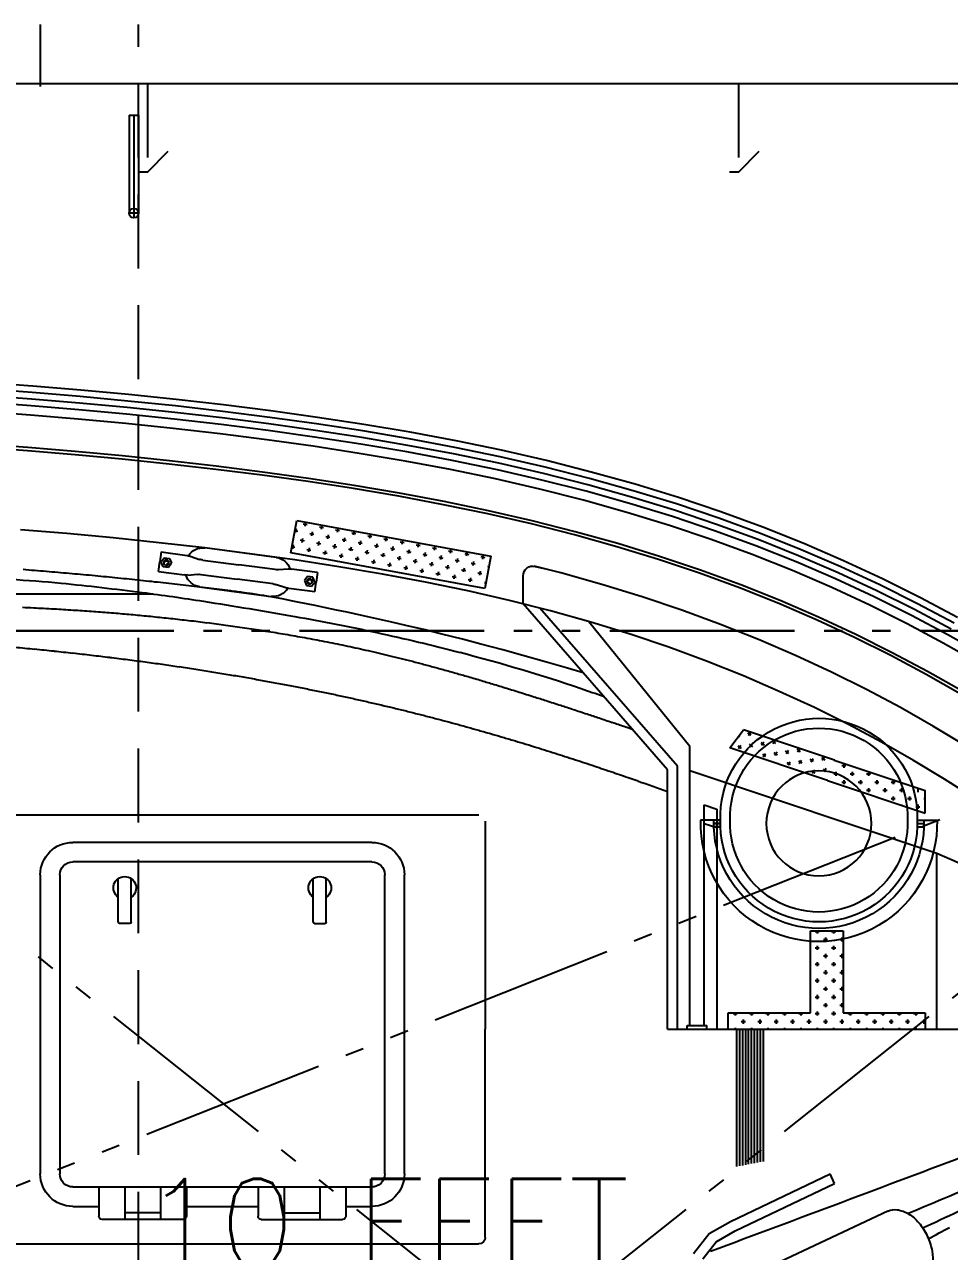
# Model space of a CAD drawing. Header units: millimetres. Extents: x 1084702 to 1166801, y 36632 to 124519.
# Drawn here: x 1097700 to 1099265, y 64852 to 66928 of the extents above; entities that cross this region are included whole.
import ezdxf

# ---------------------------------------------------------------- set-up
doc = ezdxf.new("R2010")
doc.units = ezdxf.units.MM
doc.header["$LTSCALE"] = 250
for name, pattern in [('CENTER', [3, 2.5, -0.25, 0, -0.25]), ('DASHED', [0.75, 0.5, -0.25]), ('PHANTOM', [2.1, 1.25, -0.2, 0.125, -0.2, 0.125, -0.2])]:
    doc.linetypes.add(name, pattern=pattern)
doc.layers.get('0').update_dxf_attribs({"color": 255})
doc.styles.add('18', font='romans', dxfattribs={"height": 180})

# ---------------------------------------------------------------- blocks, each defined once
blk = doc.blocks.new('cont')
at = {"linetype": 'PHANTOM'}
blk.add_line((225402.8, 143408.7), (231452.8, 145808.7), dxfattribs=at)
blk.add_lwpolyline([(225402.8, 143408.7), (231452.8, 143408.7), (231452.8, 145808.7), (225402.8, 145808.7)], close=True, dxfattribs=at)
blk = doc.blocks.new('A$C02E15517')
at = {"color": 0, "linetype": 'ByBlock', "lineweight": -2}
for p, q in [((3794.7, 307.6), (3543.2, 425.6)), ((3465.8, 379.3), (3492.4, 345.6)), ((3481.4, 388.2), (3504.2, 359.4)), ((1727.6, 363), (3102.6, 363)), ((3504.2, 359.4), (3536.5, 341.2)), ((3113.6, 352), (3113.6, 0)), ((3492.4, 345.6), (3528.3, 325.4)), ((3536.5, 341.2), (3704.7, 260.8)), ((2459.6, 266.7), (2459.6, 316.2)), ((2602.6, 321.7), (2465.1, 321.7)), ((2503.6, 266.7), (2503.6, 321.7)), ((2564.1, 266.7), (2564.1, 321.7)), ((2608.1, 266.7), (2608.1, 316.2)), ((2729.1, 266.7), (2729.1, 316.2)), ((2734.6, 321.7), (2872.1, 321.7)), ((2773.1, 266.7), (2773.1, 321.7)), ((2833.6, 266.7), (2833.6, 321.7)), ((2877.6, 266.7), (2877.6, 316.2)), ((3528.3, 325.4), (3697.1, 244.7)), ((2415.6, 299.7), (2459.6, 299.7)), ((2564.1, 310.7), (2503.6, 310.7)), ((2608.1, 299.7), (2729.1, 299.7)), ((2773.1, 310.7), (2833.6, 310.7)), ((2877.6, 299.7), (2921.6, 299.7)), ((2415.6, 266.7), (2921.6, 266.7)), ((3704.7, 260.8), (3697.1, 244.7)), ((2360.6, -261.3), (2360.6, 244.7)), ((2393.6, -261.3), (2393.6, 244.7)), ((2943.6, 244.7), (2943.6, -261.3)), ((2976.6, 244.7), (2976.6, -261.3)), ((3539.2, 232.2), (3539.2, 0)), ((3544.2, 231.2), (3544.2, 0)), ((3549.2, 230.2), (3549.2, 0)), ((3554.2, 229.3), (3554.2, 0)), ((3559.2, 228.3), (3559.2, 0)), ((3564.2, 227.3), (3564.2, 0)), ((3569.2, 226.3), (3569.2, 0)), ((3574.2, 225.4), (3574.2, 0)), ((3579.2, 224.4), (3579.2, 0)), ((3584.2, 223.4), (3584.2, 0)), ((3113.6, -352), (3113.6, 0)), ((3422, 0), (4321.9, 0)), ((3422, 0), (3422, -438.9)), ((3438.7, 0), (3438.7, -445.1)), ((3455.3, 0), (3455.3, -6.7)), ((3488.7, 0), (3488.7, -6.7)), ((3505.3, -372.6), (3505.3, 0)), ((3524.8, 0), (3524.8, -27.8)), ((3536.3, -2.6), (3536.3, 0)), ((3564.1, -2.6), (3564.1, 0)), ((3591.9, -2.6), (3591.9, 0)), ((3619.7, -2.6), (3619.7, 0)), ((3647.4, -2.6), (3647.4, 0)), ((3675.2, -2.6), (3675.2, 0)), ((3703, -2.6), (3703, 0)), ((3730.8, -2.6), (3730.8, 0)), ((3758.5, -2.6), (3758.5, 0)), ((3786.3, -2.6), (3786.3, 0)), ((3814.1, -2.6), (3814.1, 0)), ((3841.9, -2.6), (3841.9, 0)), ((3858.1, -27.8), (3858.1, 0)), ((3877.5, 0), (3877.5, -297.8)), ((3455.3, -6.7), (3488.7, -6.7)), ((3459.8, -6.7), (3459.8, -478.9)), ((3484.2, -6.7), (3484.2, -379.7)), ((3524.8, -13), (3525.9, -13)), ((3546.7, -13), (3553.7, -13)), ((3550.2, -16.4), (3550.2, -9.5)), ((3574.5, -13), (3581.5, -13)), ((3578, -16.4), (3578, -9.5)), ((3602.3, -13), (3609.2, -13)), ((3605.8, -16.4), (3605.8, -9.5)), ((3630.1, -13), (3637, -13)), ((3633.5, -16.4), (3633.5, -9.5)), ((3657.8, -13), (3664.8, -13)), ((3661.3, -16.4), (3661.3, -9.5)), ((3685.6, -13), (3692.6, -13)), ((3689.1, -16.4), (3689.1, -9.5)), ((3713.4, -13), (3720.3, -13)), ((3716.9, -16.4), (3716.9, -9.5)), ((3741.2, -13), (3748.1, -13)), ((3744.6, -16.4), (3744.6, -9.5)), ((3768.9, -13), (3775.9, -13)), ((3772.4, -16.4), (3772.4, -9.5)), ((3796.7, -13), (3803.7, -13)), ((3800.2, -16.4), (3800.2, -9.5)), ((3824.5, -13), (3831.4, -13)), ((3828, -16.4), (3828, -9.5)), ((3852.3, -13), (3858.1, -13)), ((3855.7, -16.4), (3855.7, -9.5)), ((3524.8, -27.8), (3663.7, -27.8)), ((3532.9, -26.9), (3539.8, -26.9)), ((3536.3, -27.8), (3536.3, -23.4)), ((3560.6, -26.9), (3567.6, -26.9)), ((3564.1, -27.8), (3564.1, -23.4)), ((3588.4, -26.9), (3595.3, -26.9)), ((3591.9, -27.8), (3591.9, -23.4)), ((3616.2, -26.9), (3623.1, -26.9)), ((3619.7, -27.8), (3619.7, -23.4)), ((3644, -26.9), (3650.9, -26.9)), ((3647.4, -27.8), (3647.4, -23.4)), ((3663.7, -27.8), (3663.7, -166.7)), ((3663.7, -40.7), (3664.8, -40.7)), ((3671.7, -26.9), (3678.7, -26.9)), ((3675.2, -30.3), (3675.2, -23.4)), ((3685.6, -40.7), (3692.6, -40.7)), ((3689.1, -44.2), (3689.1, -37.3)), ((3699.5, -26.9), (3706.5, -26.9)), ((3703, -30.3), (3703, -23.4)), ((3713.4, -40.7), (3719.2, -40.7)), ((3716.9, -44.2), (3716.9, -37.3)), ((3719.2, -166.7), (3719.2, -27.8)), ((3719.2, -27.8), (3858.1, -27.8)), ((3727.3, -26.9), (3734.2, -26.9)), ((3730.8, -27.8), (3730.8, -23.4)), ((3755.1, -26.9), (3762, -26.9)), ((3758.5, -27.8), (3758.5, -23.4)), ((3782.8, -26.9), (3789.8, -26.9)), ((3786.3, -27.8), (3786.3, -23.4)), ((3810.6, -26.9), (3817.6, -26.9)), ((3814.1, -27.8), (3814.1, -23.4)), ((3838.4, -26.9), (3845.3, -26.9)), ((3841.9, -27.8), (3841.9, -23.4)), ((3671.7, -54.6), (3678.7, -54.6)), ((3675.2, -58.1), (3675.2, -51.2)), ((3699.5, -54.6), (3706.5, -54.6)), ((3703, -58.1), (3703, -51.2)), ((3663.7, -68.5), (3664.8, -68.5)), ((3671.7, -82.4), (3678.7, -82.4)), ((3675.2, -85.9), (3675.2, -78.9)), ((3685.6, -68.5), (3692.6, -68.5)), ((3689.1, -72), (3689.1, -65)), ((3699.5, -82.4), (3706.5, -82.4)), ((3703, -85.9), (3703, -78.9)), ((3713.4, -68.5), (3719.2, -68.5)), ((3716.9, -72), (3716.9, -65)), ((3663.7, -96.3), (3664.8, -96.3)), ((3685.6, -96.3), (3692.6, -96.3)), ((3689.1, -99.8), (3689.1, -92.8)), ((3713.4, -96.3), (3719.2, -96.3)), ((3716.9, -99.8), (3716.9, -92.8)), ((3663.7, -124.1), (3664.8, -124.1)), ((3671.7, -110.2), (3678.7, -110.2)), ((3675.2, -113.7), (3675.2, -106.7)), ((3685.6, -124.1), (3692.6, -124.1)), ((3689.1, -127.5), (3689.1, -120.6)), ((3699.5, -110.2), (3706.5, -110.2)), ((3703, -113.7), (3703, -106.7)), ((3713.4, -124.1), (3719.2, -124.1)), ((3716.9, -127.5), (3716.9, -120.6)), ((3877.5, -297.8), (4277.5, -124)), ((3671.7, -138), (3678.7, -138)), ((3675.2, -141.4), (3675.2, -134.5)), ((3699.5, -138), (3706.5, -138)), ((3703, -141.4), (3703, -134.5)), ((3663.7, -151.8), (3664.8, -151.8)), ((3671.7, -165.7), (3678.7, -165.7)), ((3675.2, -166.7), (3675.2, -162.3)), ((3685.6, -151.8), (3692.6, -151.8)), ((3689.1, -155.3), (3689.1, -148.4)), ((3699.5, -165.7), (3706.5, -165.7)), ((3703, -166.7), (3703, -162.3)), ((3713.4, -151.8), (3719.2, -151.8)), ((3716.9, -155.3), (3716.9, -148.4)), ((2492.6, -181), (2492.6, -255.1)), ((2512.4, -178.8), (2494.8, -178.8)), ((2514.6, -181), (2514.6, -255.1)), ((2822.6, -181), (2822.6, -255.1)), ((2824.8, -178.8), (2842.4, -178.8)), ((2844.6, -181), (2844.6, -255.1)), ((3663.7, -166.7), (3719.2, -166.7)), ((2921.6, -283.3), (2415.6, -283.3)), ((3459.8, -438), (3877.5, -297.8)), ((2921.6, -316.3), (2415.6, -316.3)), ((3484.2, -348.4), (3505.3, -341.3)), ((3500.2, -348.4), (3511.4, -348.4)), ((3511.4, -348.4), (3500.2, -348.4)), ((3500.3, -342.8), (3511.4, -342.8)), ((3511.4, -342.8), (3500.3, -342.8)), ((3844.7, -342.8), (3855.7, -342.8)), ((3844.7, -348.4), (3855.8, -348.4)), ((1727.6, -363), (3102.6, -363)), ((3511.4, -353.9), (3478, -353.9)), ((3484.2, -379.7), (3505.3, -372.6)), ((3504.5, -353.9), (3511.4, -353.9)), ((3692.7, -421), (3858.1, -365.5)), ((3844.7, -353.9), (3878, -353.9)), ((3845.4, -380.1), (3845.4, -373.2)), ((3858.1, -365.5), (3858.1, -403.8)), ((3776, -394), (3776, -393.1)), ((3800.3, -390.5), (3807.2, -390.5)), ((3803.8, -394), (3803.8, -387.1)), ((3817.6, -380.1), (3817.6, -379.1)), ((3828.1, -390.5), (3835, -390.5)), ((3831.5, -394), (3831.5, -387.1)), ((3841.9, -376.6), (3848.9, -376.6)), ((3855.8, -390.5), (3858.1, -390.5)), ((3941.5, -391), (3890.7, -423.3)), ((3704.1, -455.5), (3858.1, -403.8)), ((3720.4, -421.8), (3720.4, -414.8)), ((3734.3, -407.9), (3734.3, -407)), ((3748.2, -421.8), (3748.2, -414.8)), ((3758.6, -404.4), (3765.6, -404.4)), ((3762.1, -407.9), (3762.1, -401)), ((3776, -421.8), (3776, -414.8)), ((3786.4, -404.4), (3793.3, -404.4)), ((3789.9, -407.9), (3789.9, -401)), ((3803.8, -421.8), (3803.8, -414.8)), ((3814.2, -404.4), (3821.1, -404.4)), ((3817.6, -407.9), (3817.6, -401)), ((3845.4, -407.9), (3845.4, -401)), ((3692.8, -421), (3527.3, -476.1)), ((3651, -435.7), (3651, -435)), ((3651.6, -435.5), (3651.1, -434.9)), ((3671.8, -433.4), (3666.2, -437.6)), ((3671.1, -438.3), (3666.9, -432.7)), ((3690.5, -441), (3686.4, -435.5)), ((3692.7, -421.8), (3692.7, -421)), ((3693.3, -421.6), (3692.8, -421)), ((3703.1, -432.2), (3710, -432.2)), ((3706.5, -435.7), (3706.5, -428.7)), ((3717, -418.3), (3723.9, -418.3)), ((3730.8, -432.2), (3737.8, -432.2)), ((3734.3, -435.7), (3734.3, -428.7)), ((3744.7, -418.3), (3751.7, -418.3)), ((3758.6, -432.2), (3765.6, -432.2)), ((3762.1, -435.7), (3762.1, -428.7)), ((3772.5, -418.3), (3779.5, -418.3)), ((3800.3, -418.3), (3807.2, -418.3)), ((3890.7, -423.3), (3838.2, -455)), ((3422, -438.9), (3177.6, -719.6)), ((3438.7, -445.1), (3206, -712.4)), ((3704.4, -455.4), (3550.3, -506.7)), ((3609.3, -449.6), (3609.3, -449)), ((3610, -449.5), (3609.4, -448.7)), ((3630.1, -447.4), (3624.6, -451.6)), ((3629.5, -452.2), (3625.3, -446.7)), ((3649.6, -450.1), (3644, -454.3)), ((3648.9, -455), (3644.7, -449.4)), ((3669, -452.9), (3663.5, -457)), ((3668.3, -457.7), (3664.2, -452.2)), ((3688.5, -455.6), (3682.9, -459.8)), ((3687.8, -460.5), (3683.6, -454.9)), ((3691.2, -436.2), (3685.7, -440.3)), ((3717, -446.1), (3723.9, -446.1)), ((3720.4, -449.6), (3720.4, -442.6)), ((3838.2, -455), (3784, -485.8)), ((3527.3, -476.1), (3550.3, -506.7)), ((3546.9, -475.3), (3541.3, -479.5)), ((3546.2, -480.2), (3542, -474.6)), ((3565.6, -482.9), (3561.4, -477.4)), ((3568.4, -463.5), (3567.7, -462.6)), ((3588.5, -461.3), (3583, -465.5)), ((3587.8, -466.2), (3583.6, -460.7)), ((3607.9, -464.1), (3602.4, -468.3)), ((3607.3, -469), (3603.1, -463.4)), ((3627.4, -466.8), (3621.8, -471)), ((3626.7, -471.7), (3622.5, -466.1)), ((3646.8, -469.6), (3641.3, -473.7)), ((3646.2, -474.4), (3642, -468.9)), ((3288.7, -689.7), (3459.8, -478.9)), ((3544.1, -494.8), (3542.3, -496.1)), ((3563.6, -497.5), (3558, -501.7)), ((3562.9, -502.4), (3558.7, -496.8)), ((3566.3, -478.1), (3560.8, -482.2)), ((3585.8, -480.8), (3580.2, -485)), ((3585.1, -485.7), (3580.9, -480.1)), ((3605.2, -483.5), (3599.7, -487.7)), ((3604.5, -488.4), (3600.3, -482.9)), ((3784, -485.8), (3728, -515.6)), ((3925.8, -480), (3871.9, -512.5)), ((3728, -515.6), (3670.4, -544.3)), ((3871.9, -512.5), (3816.1, -544.2)), ((3670.4, -544.3), (3611.1, -571.8)), ((3816.1, -544.2), (3758.6, -574.8)), ((3611.1, -571.8), (3550.3, -598)), ((3758.6, -574.8), (3699.3, -604.4)), ((3917.2, -567.7), (3859.3, -600.5)), ((3919.9, -572.4), (3862, -605.3)), ((3550.3, -598), (3487.9, -622.9)), ((3859.3, -600.5), (3799.7, -632.3)), ((3217, -621.4), (3177.3, -632.6)), ((3252.8, -610.9), (3217, -621.4)), ((3279.2, -602.9), (3252.8, -610.9)), ((3699.3, -604.4), (3638.4, -632.7)), ((3862, -605.3), (3802.2, -637.2)), ((3947.7, -619.9), (3888.5, -653.5)), ((3143.4, -642), (3106, -651.9)), ((3177.3, -632.6), (3143.4, -642)), ((3487.9, -622.9), (3424.1, -646.3)), ((3638.4, -632.7), (3575.8, -659.6)), ((3799.7, -632.3), (3738.2, -663)), ((3802.2, -637.2), (3740.6, -667.9)), ((3955.7, -633.6), (3896.1, -667.4)), ((3074.9, -660), (3039.9, -668.8)), ((3106, -651.9), (3074.9, -660)), ((3424.1, -646.3), (3358.8, -668.3)), ((3575.8, -659.6), (3511.8, -685.1)), ((3738.2, -663), (3675, -692.3)), ((3888.5, -653.5), (3827.4, -686.1)), ((2979.3, -683.3), (2955.2, -688.9)), ((3012, -675.6), (2979.3, -683.3)), ((3039.9, -668.8), (3012, -675.6)), ((3358.8, -668.3), (3292.1, -688.8)), ((3740.6, -667.9), (3677.2, -697.3)), ((3896.1, -667.4), (3834.6, -700.2)), ((3901.6, -677.2), (3839.8, -710.2)), ((2879.7, -705.5), (2861.8, -709.3)), ((2904.9, -700.1), (2879.7, -705.5)), ((2925.1, -695.6), (2904.9, -700.1)), ((2955.2, -688.9), (2925.1, -695.6)), ((3292.1, -688.8), (3224.1, -707.8)), ((3511.8, -685.1), (3446.2, -709.2)), ((3675, -692.3), (3610.2, -720.2)), ((3677.2, -697.3), (3612.3, -725.3)), ((3827.4, -686.1), (3764.4, -717.5)), ((3834.6, -700.2), (3771.3, -731.8)), ((3907, -687.1), (3844.9, -720.1)), ((3912.4, -696.9), (3850.1, -730.1)), ((2785, -725.1), (2772.9, -727.5)), ((2796.6, -722.8), (2785, -725.1)), ((2811, -719.9), (2796.6, -722.8)), ((2825.9, -716.9), (2811, -719.9)), ((2841, -713.7), (2825.9, -716.9)), ((2861.8, -709.3), (2841, -713.7)), ((3154.8, -725.4), (3084.3, -741.6)), ((3224.1, -707.8), (3154.8, -725.4)), ((3177.6, -719.6), (3177.6, -767.1)), ((3446.2, -709.2), (3379.2, -731.7)), ((3610.2, -720.2), (3543.8, -746.7)), ((3612.3, -725.3), (3545.8, -751.8)), ((3764.4, -717.5), (3699.7, -747.5)), ((3839.8, -710.2), (3776.1, -741.9)), ((3844.9, -720.1), (3781, -752)), ((2057.6, -736.6), (2551.8, -736.6)), ((2630.1, -748.9), (2751.2, -732.5)), ((2640.2, -746.9), (2635.5, -747.5)), ((2645, -746.3), (2640.2, -746.9)), ((2649.7, -745.7), (2645, -746.3)), ((2654.4, -745.2), (2649.7, -745.7)), ((2659.2, -744.6), (2654.4, -745.2)), ((2663.9, -744), (2659.2, -744.6)), ((2668.7, -743.4), (2663.9, -744)), ((2673.4, -742.8), (2668.7, -743.4)), ((2678.1, -742.2), (2673.4, -742.8)), ((2682.8, -741.6), (2678.1, -742.2)), ((2687.5, -740.9), (2682.8, -741.6)), ((2691.3, -740.5), (2687.5, -740.9)), ((2697, -739.7), (2691.3, -740.5)), ((2699.7, -739.4), (2697, -739.7)), ((2706.4, -738.5), (2699.7, -739.4)), ((2710, -738), (2706.4, -738.5)), ((2716, -737.2), (2710, -738)), ((2720, -736.6), (2716, -737.2)), ((2726.4, -735.6), (2720, -736.6)), ((2731.9, -734.8), (2726.4, -735.6)), ((2738.8, -733.7), (2731.9, -734.8)), ((2746, -732.4), (2738.8, -733.7)), ((2754, -731), (2746, -732.4)), ((2763.4, -729.3), (2754, -731)), ((2776.1, -746.9), (2760.3, -752.3)), ((2772.9, -727.5), (2763.4, -729.3)), ((2825.2, -740), (2781.4, -745.7)), ((3112.6, -745.8), (2784.8, -806.3)), ((2825.2, -740), (2827.3, -756.5)), ((3084.3, -741.6), (3012.6, -756.5)), ((3122.7, -800.4), (3112.6, -745.8)), ((3379.2, -731.7), (3310.9, -752.7)), ((3543.8, -746.7), (3475.9, -771.6)), ((3771.3, -731.8), (3706.2, -762)), ((3776.1, -741.9), (3710.8, -772.2)), ((3850.1, -730.1), (3785.9, -762.1)), ((2443.5, -768.1), (2438.6, -768.5)), ((2448.3, -767.6), (2443.5, -768.1)), ((2453.2, -767.2), (2448.3, -767.6)), ((2458, -766.7), (2453.2, -767.2)), ((2462.8, -766.2), (2458, -766.7)), ((2467.7, -765.8), (2462.8, -766.2)), ((2472.5, -765.3), (2467.7, -765.8)), ((2477.4, -764.8), (2472.5, -765.3)), ((2482.2, -764.3), (2477.4, -764.8)), ((2487, -763.9), (2482.2, -764.3)), ((2491.8, -763.4), (2487, -763.9)), ((2496.7, -762.9), (2491.8, -763.4)), ((2501.5, -762.4), (2496.7, -762.9)), ((2506.3, -761.9), (2501.5, -762.4)), ((2511.1, -761.4), (2506.3, -761.9)), ((2515.9, -760.9), (2511.1, -761.4)), ((2520.7, -760.4), (2515.9, -760.9)), ((2525.5, -759.9), (2520.7, -760.4)), ((2530.3, -759.4), (2525.5, -759.9)), ((2535.2, -758.9), (2530.3, -759.4)), ((2539.9, -758.4), (2535.2, -758.9)), ((2544.8, -757.9), (2539.9, -758.4)), ((2549.5, -757.4), (2544.8, -757.9)), ((2554.4, -756.8), (2549.5, -757.4)), ((2559.1, -756.3), (2554.4, -756.8)), ((2563.9, -755.8), (2559.1, -756.3)), ((2568.7, -755.3), (2563.9, -755.8)), ((2573.5, -754.7), (2568.7, -755.3)), ((2578.3, -754.2), (2573.5, -754.7)), ((2583.1, -753.6), (2578.3, -754.2)), ((2587.8, -753.1), (2583.1, -753.6)), ((2592.6, -752.6), (2587.8, -753.1)), ((2597.4, -752), (2592.6, -752.6)), ((2602.2, -751.5), (2597.4, -752)), ((2606.9, -750.9), (2602.2, -751.5)), ((2611.7, -750.3), (2606.9, -750.9)), ((2616.4, -749.8), (2611.7, -750.3)), ((2621.2, -749.2), (2616.4, -749.8)), ((2626, -748.6), (2621.2, -749.2)), ((2630.7, -748.1), (2626, -748.6)), ((2635.5, -747.5), (2630.7, -748.1)), ((2632.2, -769.6), (2693.5, -761.5)), ((2754.9, -753.6), (2693.5, -761.5)), ((2807.5, -759.1), (2810.9, -750.9)), ((2812.9, -766.2), (2807.5, -759.1)), ((2810.9, -750.9), (2819.7, -749.7)), ((2821.7, -765), (2812.9, -766.2)), ((2819.7, -749.7), (2825.1, -756.8)), ((2825.1, -756.8), (2821.7, -765)), ((2829.5, -773), (2827.3, -756.5)), ((3012.6, -756.5), (2939.8, -770.1)), ((3034.2, -774.1), (3032.9, -767.3)), ((3057.4, -766.3), (3064.3, -765.1)), ((3061.5, -769.1), (3060.2, -762.3)), ((3084.8, -761.3), (3091.6, -760)), ((3088.8, -764.1), (3087.5, -757.2)), ((3112.1, -756.2), (3114.5, -755.8)), ((3310.9, -752.7), (3241.3, -772.2)), ((3545.8, -751.8), (3477.8, -776.7)), ((3699.7, -747.5), (3633.3, -776.1)), ((3706.2, -762), (3639.4, -790.8)), ((3781, -752), (3715.3, -782.5)), ((3785.9, -762.1), (3719.9, -792.7)), ((2336.4, -777.3), (2331.5, -777.7)), ((2341.3, -776.9), (2336.4, -777.3)), ((2346.2, -776.5), (2341.3, -776.9)), ((2351.1, -776.1), (2346.2, -776.5)), ((2355.9, -775.8), (2351.1, -776.1)), ((2360.8, -775.3), (2355.9, -775.8)), ((2365.7, -774.9), (2360.8, -775.3)), ((2370.6, -774.5), (2365.7, -774.9)), ((2375.4, -774.1), (2370.6, -774.5)), ((2380.3, -773.7), (2375.4, -774.1)), ((2385.2, -773.3), (2380.3, -773.7)), ((2390.1, -772.9), (2385.2, -773.3)), ((2394.9, -772.5), (2390.1, -772.9)), ((2399.8, -772), (2394.9, -772.5)), ((2404.6, -771.6), (2399.8, -772)), ((2409.5, -771.2), (2404.6, -771.6)), ((2414.4, -770.7), (2409.5, -771.2)), ((2419.2, -770.3), (2414.4, -770.7)), ((2424.1, -769.9), (2419.2, -770.3)), ((2428.9, -769.4), (2424.1, -769.9)), ((2433.8, -769), (2428.9, -769.4)), ((2438.6, -768.5), (2433.8, -769)), ((2560.7, -774.5), (2604.5, -768.8)), ((2560.7, -774.5), (2562.9, -791)), ((2568.5, -782.6), (2565.1, -790.8)), ((2577.4, -781.4), (2568.5, -782.6)), ((2582.8, -788.5), (2577.4, -781.4)), ((2579.3, -796.7), (2582.8, -788.5)), ((2610, -768.6), (2626.7, -769.8)), ((2635.4, -793.8), (2696.7, -785.7)), ((2758, -777.8), (2696.7, -785.7)), ((2780.2, -778.8), (2763.5, -777.6)), ((2829.5, -773), (2785.7, -778.6)), ((2865.9, -782.6), (2791.1, -794.1)), ((2939.8, -770.1), (2865.9, -782.6)), ((2924.9, -794.3), (2923.7, -787.5)), ((2948.2, -786.5), (2955, -785.2)), ((2952.2, -789.3), (2951, -782.4)), ((2975.5, -781.4), (2982.3, -780.2)), ((2979.6, -784.2), (2978.3, -777.4)), ((2995.7, -795.4), (2994.5, -788.5)), ((3002.8, -776.4), (3009.6, -775.1)), ((3006.9, -779.2), (3005.6, -772.3)), ((3019, -787.5), (3025.8, -786.3)), ((3023, -790.3), (3021.8, -783.5)), ((3030.1, -771.4), (3037, -770.1)), ((3046.3, -782.5), (3053.1, -781.2)), ((3050.4, -785.3), (3049.1, -778.4)), ((3073.6, -777.4), (3080.5, -776.2)), ((3077.7, -780.2), (3076.4, -773.4)), ((3089.8, -788.6), (3096.6, -787.3)), ((3093.8, -791.4), (3092.6, -784.5)), ((3100.9, -772.4), (3107.8, -771.1)), ((3105, -775.2), (3103.7, -768.4)), ((3117.1, -783.5), (3119.5, -783.1)), ((3241.3, -772.2), (3196, -783.7)), ((3198.2, -783.3), (3213.2, -779.6)), ((3475.9, -771.6), (3406.7, -794.8)), ((3477.8, -776.7), (3408.4, -800.1)), ((3633.3, -776.1), (3565.4, -803.2)), ((3710.8, -772.2), (3643.7, -801.1)), ((3715.3, -782.5), (3648, -811.5)), ((2565.1, -807.6), (2562.9, -791)), ((2565.1, -790.8), (2570.5, -797.8)), ((2565.1, -807.6), (2608.9, -801.7)), ((2570.5, -797.8), (2579.3, -796.7)), ((2614.2, -800.5), (2630, -795.1)), ((2760, -798.5), (2638.8, -814.4)), ((2715.3, -804.7), (2638.8, -814.4)), ((2791.1, -794.1), (2715.3, -804.7)), ((2784.8, -806.3), (2794.9, -860.9)), ((2794.9, -860.9), (3122.7, -800.4)), ((2815.7, -814.5), (2814.4, -807.6)), ((2838.9, -806.6), (2845.8, -805.4)), ((2843, -809.4), (2841.7, -802.6)), ((2866.2, -801.6), (2873.1, -800.3)), ((2870.3, -804.4), (2869, -797.6)), ((2886.5, -815.5), (2885.2, -808.7)), ((2893.6, -796.6), (2900.4, -795.3)), ((2897.6, -799.3), (2896.3, -792.5)), ((2909.7, -807.7), (2916.6, -806.4)), ((2913.8, -810.5), (2912.5, -803.7)), ((2920.9, -791.5), (2927.7, -790.3)), ((2937.1, -802.7), (2943.9, -801.4)), ((2941.1, -805.4), (2939.8, -798.6)), ((2964.4, -797.6), (2971.2, -796.4)), ((2968.4, -800.4), (2967.2, -793.6)), ((2980.5, -808.7), (2987.4, -807.5)), ((2984.6, -811.5), (2983.3, -804.7)), ((2991.7, -792.6), (2998.5, -791.3)), ((3007.9, -803.7), (3014.7, -802.4)), ((3011.9, -806.5), (3010.6, -799.7)), ((3035.2, -798.7), (3042, -797.4)), ((3039.2, -801.5), (3038, -794.6)), ((3051.4, -809.8), (3058.2, -808.5)), ((3055.4, -812.6), (3054.1, -805.8)), ((3062.5, -793.6), (3069.3, -792.4)), ((3066.5, -796.4), (3065.3, -789.6)), ((3078.7, -804.8), (3085.5, -803.5)), ((3082.7, -807.5), (3081.5, -800.7)), ((3106, -799.7), (3112.8, -798.5)), ((3110, -802.5), (3108.8, -795.7)), ((3406.7, -794.8), (3336.2, -816.5)), ((3408.4, -800.1), (3337.7, -821.8)), ((3565.4, -803.2), (3496, -828.6)), ((3639.4, -790.8), (3571.1, -818)), ((3643.7, -801.1), (3575.1, -828.5)), ((3719.9, -792.7), (3652.3, -821.9)), ((2561.7, -823.2), (2484, -831.3)), ((2638.8, -814.4), (2561.7, -823.2)), ((2786.7, -816.3), (2791.1, -815.5)), ((2788.4, -819.5), (2787.1, -812.7)), ((2800.5, -827.9), (2807.3, -826.6)), ((2804.5, -830.6), (2803.3, -823.8)), ((2811.6, -811.7), (2818.5, -810.4)), ((2827.8, -822.8), (2834.6, -821.6)), ((2831.8, -825.6), (2830.6, -818.8)), ((2848, -836.7), (2846.8, -829.9)), ((2855.1, -817.8), (2861.9, -816.5)), ((2859.2, -820.6), (2857.9, -813.7)), ((2871.3, -828.9), (2878.1, -827.7)), ((2875.3, -831.7), (2874.1, -824.9)), ((2882.4, -812.7), (2889.3, -811.5)), ((2898.6, -823.9), (2905.4, -822.6)), ((2902.6, -826.7), (2901.4, -819.8)), ((2925.9, -818.8), (2932.7, -817.6)), ((2930, -821.6), (2928.7, -814.8)), ((2942.1, -830), (2948.9, -828.7)), ((2946.1, -832.8), (2944.9, -825.9)), ((2953.2, -813.8), (2960.1, -812.5)), ((2957.3, -816.6), (2956, -809.7)), ((2969.4, -824.9), (2976.2, -823.7)), ((2973.5, -827.7), (2972.2, -820.9)), ((2996.7, -819.9), (3003.6, -818.6)), ((3000.8, -822.7), (2999.5, -815.8)), ((3024, -814.8), (3030.9, -813.6)), ((3028.1, -817.6), (3026.8, -810.8)), ((3336.2, -816.5), (3264.4, -836.6)), ((3337.7, -821.8), (3265.9, -841.9)), ((3496, -828.6), (3425.2, -852.4)), ((3571.1, -818), (3501.3, -843.6)), ((3575.1, -828.5), (3505, -854.2)), ((3648, -811.5), (3579.1, -838.9)), ((3652.3, -821.9), (3583.1, -849.4)), ((2405.7, -838.6), (2327, -845.1)), ((2484, -831.3), (2405.7, -838.6)), ((2791.7, -843.6), (2796.2, -842.8)), ((2793.4, -846.8), (2792.1, -840)), ((2816.7, -839), (2823.5, -837.7)), ((2820.7, -841.8), (2819.4, -835)), ((2832.8, -850.1), (2839.7, -848.9)), ((2836.9, -852.9), (2835.6, -846.1)), ((2844, -834), (2850.8, -832.7)), ((2860.2, -845.1), (2867, -843.8)), ((2864.2, -847.9), (2862.9, -841)), ((2887.5, -840.1), (2894.3, -838.8)), ((2891.5, -842.8), (2890.3, -836)), ((2914.8, -835), (2921.6, -833.7)), ((2918.8, -837.8), (2917.6, -831)), ((3264.4, -836.6), (3191.6, -855.1)), ((3265.9, -841.9), (3192.9, -860.5)), ((3501.3, -843.6), (3430.1, -867.5)), ((3579.1, -838.9), (3508.7, -864.7)), ((3583.1, -849.4), (3512.4, -875.3)), ((2805.5, -855.2), (2812.4, -853.9)), ((2809.6, -858), (2808.3, -851.1)), ((3191.6, -855.1), (3117.7, -872.1)), ((3192.9, -860.5), (3118.9, -877.5)), ((3425.2, -852.4), (3353.2, -874.6)), ((3430.1, -867.5), (3357.7, -889.8)), ((3505, -854.2), (3433.5, -878.2)), ((3508.7, -864.7), (3437, -888.9)), ((3042.9, -887.6), (2967.2, -901.8)), ((3117.7, -872.1), (3042.9, -887.6)), ((3118.9, -877.5), (3043.9, -893)), ((3353.2, -874.6), (3280, -895.1)), ((3357.7, -889.8), (3284.1, -910.4)), ((3433.5, -878.2), (3360.8, -900.6)), ((3437, -888.9), (3364, -911.3)), ((3512.4, -875.3), (3440.4, -899.6)), ((2967.2, -901.8), (2890.8, -914.8)), ((2968.2, -907.2), (2891.7, -920.2)), ((3043.9, -893), (2968.2, -907.2)), ((3280, -895.1), (3205.8, -913.9)), ((3284.1, -910.4), (3209.5, -929.3)), ((3360.8, -900.6), (3287, -921.2)), ((3364, -911.3), (3289.9, -932.1)), ((3440.4, -899.6), (3367.2, -922.1)), ((2813.7, -926.6), (2736, -937.4)), ((2814.5, -932), (2736.7, -942.9)), ((2890.8, -914.8), (2813.7, -926.6)), ((2891.7, -920.2), (2814.5, -932)), ((3130.6, -931.2), (3054.6, -947)), ((3205.8, -913.9), (3130.6, -931.2)), ((3209.5, -929.3), (3134, -946.7)), ((3287, -921.2), (3212.2, -940.2)), ((3289.9, -932.1), (3214.8, -951.1)), ((3367.2, -922.1), (3292.8, -942.9)), ((2657.6, -947.4), (2578.7, -956.4)), ((2658.3, -952.8), (2579.3, -961.9)), ((2736, -937.4), (2657.6, -947.4)), ((2736.7, -942.9), (2658.3, -952.8)), ((3054.6, -947), (2977.8, -961.4)), ((3134, -946.7), (3057.7, -962.5)), ((3212.2, -940.2), (3136.4, -957.7)), ((3214.8, -951.1), (3138.8, -968.6)), ((3292.8, -942.9), (3217.4, -962.1)), ((2419.4, -972.1), (2339.2, -978.7)), ((2499.2, -964.6), (2419.4, -972.1)), ((2499.8, -970.1), (2419.8, -977.5)), ((2578.7, -956.4), (2499.2, -964.6)), ((2579.3, -961.9), (2499.8, -970.1)), ((2900.4, -974.5), (2822.5, -986.4)), ((2977.8, -961.4), (2900.4, -974.5)), ((3057.7, -962.5), (2980.6, -977)), ((3059.8, -973.6), (2982.6, -988)), ((3136.4, -957.7), (3059.8, -973.6)), ((3138.8, -968.6), (3062, -984.6)), ((3217.4, -962.1), (3141.2, -979.6)), ((2339.2, -978.7), (2258.7, -984.6)), ((2339.6, -984.2), (2259.1, -990.1)), ((2419.8, -977.5), (2339.6, -984.2)), ((2822.5, -986.4), (2744, -997.4)), ((2902.9, -990.1), (2824.8, -1002.1)), ((2980.6, -977), (2902.9, -990.1)), ((2982.6, -988), (2904.7, -1001.2)), ((3062, -984.6), (2984.6, -999.1)), ((3064.2, -995.6), (2986.5, -1010.1)), ((3141.2, -979.6), (3064.2, -995.6)), ((2585.2, -1016.6), (2505.1, -1024.9)), ((2664.9, -1007.4), (2585.2, -1016.6)), ((2744, -997.4), (2664.9, -1007.4)), ((2746, -1013.1), (2666.8, -1023.2)), ((2824.8, -1002.1), (2746, -1013.1)), ((2826.4, -1013.2), (2747.5, -1024.2)), ((2904.7, -1001.2), (2826.4, -1013.2)), ((2906.5, -1012.3), (2828, -1024.3)), ((2984.6, -999.1), (2906.5, -1012.3)), ((2986.5, -1010.1), (2908.3, -1023.4)), ((2424.7, -1032.3), (2343.9, -1039)), ((2505.1, -1024.9), (2424.7, -1032.3)), ((2586.9, -1032.3), (2506.7, -1040.6)), ((2666.8, -1023.2), (2586.9, -1032.3)), ((2668.1, -1034.3), (2588.2, -1043.5)), ((2747.5, -1024.2), (2668.1, -1034.3)), ((2749, -1035.3), (2669.5, -1045.4)), ((2828, -1024.3), (2749, -1035.3)), ((2829.6, -1035.4), (2750.5, -1046.5)), ((2908.3, -1023.4), (2829.6, -1035.4)), ((2343.9, -1039), (2262.9, -1045)), ((2345.1, -1054.8), (2264, -1060.8)), ((2426, -1048.1), (2345.1, -1054.8)), ((2506.7, -1040.6), (2426, -1048.1)), ((2507.8, -1051.8), (2427, -1059.3)), ((2588.2, -1043.5), (2507.8, -1051.8)), ((2589.4, -1054.6), (2508.9, -1063)), ((2669.5, -1045.4), (2589.4, -1054.6)), ((2670.8, -1056.6), (2590.6, -1065.8)), ((2750.5, -1046.5), (2670.8, -1056.6)), ((2346, -1066), (2264.8, -1072)), ((2346.9, -1077.2), (2265.6, -1083.2)), ((2427, -1059.3), (2346, -1066)), ((2428, -1070.5), (2346.9, -1077.2)), ((2508.9, -1063), (2428, -1070.5)), ((2510, -1074.1), (2429, -1081.6)), ((2590.6, -1065.8), (2510, -1074.1)), ((2347.8, -1088.4), (2266.3, -1094.3)), ((2429, -1081.6), (2347.8, -1088.4))]:
    blk.add_line(p, q, dxfattribs=at)
for centre, radius in [((3678, -348.4), 88.9), ((2816.3, -757.9), 4.44), ((2573.9, -789.6), 4.44)]:
    blk.add_circle(centre, radius, dxfattribs=at)
for centre, radius, start, end in [((3798, 388.6), 72.8, 349.6486, 7.3687), ((-25968.1, -78826.2), 84504.7, 69.275131, 69.594927), ((3767.1, 394.2), 104.3, 334.8631, 349.6486), ((3102.6, 352), 11, 0, 90), ((8828.5, 9576.1), 10473.5, 241.70542, 241.92229), ((3767.1, 394.2), 104.3, 320.0777, 334.8631), ((2137.3, -3458.9), 4165.3, 63.8285, 65.6696), ((2465.1, 316.2), 5.5, 90, 180), ((2602.6, 316.2), 5.5, 0, 90), ((2734.6, 316.2), 5.5, 90, 180), ((2872.1, 316.2), 5.5, 0, 90), ((3803.4, 354.8), 50, 277.8888, 302.3576), ((-256041.7, -620980.3), 673451.3, 67.2603123, 67.3017657), ((3791.2, 374), 72.8, 302.3576, 320.0777), ((2415.6, 244.7), 55, 90, 180), ((2921.6, 244.7), 55, 0, 90), ((3806.5, 332.8), 27.8, 244.8631, 277.8888), ((2415.6, 244.7), 22, 90, 180), ((2921.6, 244.7), 22, 0, 90), ((3678, -348.4), 200, 358.4082, 181.5918), ((2494.8, -181), 2.2, 90, 180), ((2512.4, -181), 2.2, 0, 90), ((2824.8, -181), 2.2, 90, 180), ((2842.4, -181), 2.2, 0, 90), ((3678, -348.4), 177.8, 358.2092, 181.7908), ((3678, -348.4), 166.7, 358.0898, 181.9102), ((3678, -348.4), 150, 357.8774, 182.1226), ((2503.6, -239.3), 19.2, 124.8499, 55.1501), ((2833.6, -239.3), 19.2, 124.8499, 55.1501), ((2415.6, -261.3), 55, 180, 270), ((2415.6, -261.3), 22, 180, 270), ((2921.6, -261.3), 55, 270, 0), ((2921.6, -261.3), 22, 270, 0), ((3678, -359.5), 166.7, 178.0898, 1.9102), ((3678, -359.5), 150, 177.8774, 2.1226), ((1516.6, 4872.3), 5608.3, 289.3246, 289.8617), ((1457.1, 5063.3), 5808.3, 288.64147, 288.80904), ((1870, 3851.1), 4527.7, 288.809, 288.9988), ((1434.6, 5115.6), 5865, 288.99884, 289.15368), ((1780.4, 4120), 4811.2, 289.1537, 289.3246), ((1597.3, 4670.1), 5391, 287.8348, 288.032), ((1938.2, 3623), 4289.7, 288.032, 288.2531), ((1524.6, 4876.8), 5610, 288.2531, 288.4353), ((1912, 3714.7), 4385, 288.4353, 288.6415), ((2008.1, 3377.6), 4034.7, 287.1313, 287.3851), ((1668.6, 4462), 5171, 287.3851, 287.5979), ((1970.6, 3509.9), 4172.2, 287.5979, 287.8348), ((2091.1, 3074.6), 3720.7, 286.0916, 286.3832), ((1811.3, 4026.3), 4712.6, 286.3832, 286.63), ((2049.5, 3229), 3880.5, 286.63, 286.902), ((1739.7, 4248.5), 4946.1, 286.902, 287.1313), ((2149.1, 2842.8), 3481.8, 284.8968, 285.2253), ((1963, 3526.4), 4190.3, 285.2253, 285.513), ((2128.8, 2929.2), 3570.5, 285.513, 285.8247), ((1890.2, 3771), 4445.4, 285.8247, 286.0916), ((855.5, 6834.4), 7758.5, 288.58697, 288.73958), ((242.4, 8641.6), 9666.8, 288.73958, 288.82529), ((2136.2, 2873.3), 3514.6, 283.5839, 283.9308), ((2040.9, 3257.4), 3910.3, 283.9308, 284.251), ((2148.7, 2832.9), 3472.4, 284.251, 284.5908), ((2013, 3354.5), 4011.3, 284.5908, 284.8968), ((205.7, 8788.2), 9817.4, 288.13795, 288.28378), ((1015.2, 6338.4), 7237.4, 288.28378, 288.45361), ((90.3, 9109.9), 10159.1, 288.45361, 288.58697), ((2083.2, 3088.1), 3735.8, 282.2165, 282.5669), ((2045.6, 3257.1), 3908.9, 282.5669, 282.9033), ((2113.9, 2958.9), 3603, 282.9033, 283.2536), ((2050.5, 3228), 3879.5, 283.2536, 283.5839), ((1549.1, 4644.3), 5461.2, 287.5487, 287.7781), ((483.6, 7967.3), 8950.8, 287.77815, 287.94323), ((1259.1, 5572.5), 6433.6, 287.94323, 288.13795), ((2013.3, 3415.9), 4071, 280.8501, 281.1934), ((1997.2, 3497.1), 4153.7, 281.1934, 281.5302), ((2047.2, 3252.1), 3903.7, 281.5302, 281.8776), ((2029, 3338.8), 3992.3, 281.8776, 282.2165), ((2353.3, 2137.5), 2866.6, 284.4956, 288.7675), ((1318.1, 5386.3), 6238.4, 286.84288, 287.07831), ((1836, 3700.5), 4474.8, 287.0783, 287.3563), ((853.8, 6843), 7767.2, 287.35628, 287.54869), ((2233.7, 2489.7), 3238.5, 288.7675, 289.4767), ((1908.2, 4005.7), 4670.1, 279.1479, 279.4867), ((1987.6, 3530.3), 4188.1, 279.4867, 279.8444), ((1920.4, 3917.7), 4581.3, 279.8444, 280.1752), ((1989.2, 3534.1), 4191.5, 280.1752, 280.521), ((1945.4, 3770.1), 4431.6, 280.521, 280.8501), ((2226.5, 2348.3), 3067.4, 285.795, 286.1891), ((1854.3, 3630.4), 4402.5, 286.1891, 286.5009), ((2064.6, 2920.5), 3662, 286.5009, 286.8429), ((1917.3, 3955.2), 4618.7, 277.3557, 277.7224), ((1884.7, 4195.9), 4861.7, 277.7224, 278.0723), ((1944.3, 3775.4), 4436.9, 278.0723, 278.4386), ((1898.2, 4086), 4751, 278.4386, 278.7841), ((1969.5, 3624.5), 4284, 278.7841, 279.1479), ((2282.2, 2128.4), 2840.7, 284.2297, 284.6322), ((2241.1, 2285.8), 3003.3, 284.6322, 285.028), ((2247.1, 2263.4), 2980.1, 285.028, 285.4252), ((2113.2, 2748.9), 3483.7, 285.4252, 285.795), ((1838.5, 4608.2), 5276.5, 275.2125, 275.5732), ((1822.2, 4774.8), 5444, 275.5732, 275.9228), ((1862.3, 4388.4), 5055.4, 275.9228, 276.2856), ((1847.6, 4521.8), 5189.7, 276.2856, 276.6381), ((1889.3, 4163.7), 4829.1, 276.6381, 277.0036), ((1867.4, 4341.9), 5008.6, 277.0036, 277.3557), ((2383.1, 1701.5), 2402, 282.1641, 282.5875), ((2328, 1948.1), 2654.6, 282.5875, 282.9902), ((2356.6, 1824.1), 2527.4, 282.9902, 283.4114), ((2148.5, 2929.7), 3684.8, 282.2468, 284.4956), ((2314.3, 2001.6), 2709.8, 283.4114, 283.8182), ((2312.1, 2010.5), 2719, 283.8182, 284.2297), ((2347, 1860.1), 2564.5, 279.8981, 280.26), ((2270.6, 2282.3), 2993.6, 280.26, 280.5949), ((2384.7, 1672), 2372.7, 280.5949, 280.9924), ((2303, 2092.6), 2801.2, 280.9924, 281.3582), ((2393.5, 1642.3), 2341.8, 281.3582, 281.7748), ((2324, 1975.4), 2682.1, 281.7748, 282.1641), ((2264.1, 2324.1), 3035.8, 277.4721, 277.764), ((2207, 2743.1), 3458.6, 277.764, 278.0374), ((2279.5, 2229.2), 2939.6, 278.0374, 278.3436), ((2223.8, 2608.9), 3323.4, 278.3436, 278.6315), ((2295.9, 2134), 2843.1, 278.6315, 278.9517), ((2235.2, 2519.4), 3233.3, 278.9517, 279.252), ((2317.5, 2014.4), 2721.6, 279.252, 279.588), ((2238.9, 2479.7), 3193.5, 279.588, 279.8981), ((2178.9, 2789.9), 3541.7, 279.9531, 282.2468), ((2193.5, 2820.6), 3537.1, 274.3579, 274.6008), ((2184.9, 2928.6), 3645.4, 274.6008, 274.8366), ((2199, 2761.6), 3477.8, 274.8366, 275.078), ((2170.7, 3080.2), 3797.7, 275.078, 275.3005), ((2162, 3173.4), 3891.2, 275.3005, 275.5204), ((2165.6, 3136.7), 3854.4, 275.5204, 275.7414), ((2146.6, 3325.2), 4043.8, 275.7414, 275.9572), ((2206.4, 2752.8), 3468.3, 275.9572, 276.2014), ((2152.4, 3249.4), 3967.9, 276.2014, 276.4297), ((2231.4, 2548.1), 3262.1, 276.4297, 276.6923), ((2170.1, 3070.8), 3788.4, 276.6923, 276.936), ((2248.1, 2429.7), 3142.5, 276.936, 277.2134), ((1280.7, 7908.4), 8738.5, 278.92692, 279.95308), ((2189.1, 2895.5), 3612.1, 277.2134, 277.4721), ((1990, 6512.1), 7234.2, 272.69702, 272.84962), ((2108.1, 4138.1), 4857.3, 272.8496, 273.0447), ((2067.7, 4898.8), 5619.1, 273.0447, 273.2261), ((2149.9, 3439.4), 4157.4, 273.2261, 273.4444), ((2125.1, 3852.4), 4571.1, 273.4444, 273.6526), ((2177.2, 3035.1), 3752.1, 273.6526, 273.8871), ((2166.5, 3192.7), 3910.2, 273.8871, 274.1169), ((2189.3, 2876.8), 3593.4, 274.1169, 274.3579), ((2032.5, 3121.8), 3893.2, 277.3895, 278.9269), ((1919.1, 3996.1), 4774.9, 275.7305, 277.3895), ((2755, -760), 27.8, 29.9825, 97.7022), ((2785, -773.2), 27.8, 97.4437, 108.7365), ((2212, 1077.7), 1841.7, 273.0591, 275.7305), ((2633.8, -776.4), 27.8, 97.7022, 163.7132), ((2751.3, -726), 27.8, 277.3711, 288.7365), ((2816.3, -757.9), 3.33, 97.4437, 7.4437), ((3194.3, -767.1), 16.7, 180, 283.7974), ((2573.9, -789.6), 3.33, 187.4437, 97.4437), ((2608.1, -796.4), 27.8, 86.1509, 97.4437), ((2628.5, -742), 27.8, 266.1509, 277.5162), ((2761.6, -805.3), 27.8, 86.0058, 97.3711), ((2756.4, -770.9), 27.8, 277.4912, 343.3987), ((2782.2, -751.1), 27.8, 266.0058, 277.2986), ((2605.2, -774.2), 27.8, 277.5888, 288.8815), ((2635.2, -786.8), 27.8, 211.2678, 277.4912), ((2639, -821.4), 27.8, 97.5162, 108.8815)]:
    blk.add_arc(centre, radius, start, end, dxfattribs=at)
blk = doc.blocks.new('arb båt')
at = {"xscale": -1, "rotation": 180}
blk.add_blockref('A$C02E15517', (-13752.8, 82939), dxfattribs=at)
blk = doc.blocks.new('container10ft')
at = {"linetype": 'PHANTOM'}
for p, q in [((11440.8, 31493.4), (8415.8, 29093.4)), ((8415.8, 31493.4), (11440.8, 29093.4))]:
    blk.add_line(p, q, dxfattribs=at)
blk.add_lwpolyline([(8415.8, 29093.4), (11440.8, 29093.4), (11440.8, 31493.4), (8415.8, 31493.4)], close=True, dxfattribs=at)
blk = doc.blocks.new('1-deck_B4_1')
for p, q in [((79963.7, 32414.7), (79963.7, 32519.4)), ((73729.6, 32419.4), (82277.6, 32419.4)), ((80113.6, 32366.1), (80113.6, 32200.2)), ((80113.6, 32366.1), (80129.6, 32366.1)), ((80129.6, 32366.1), (80129.6, 32200.2)), ((80144.6, 32269.4), (80179.6, 32305.4)), ((81144.6, 32269.4), (81179.6, 32305.4)), ((80144.6, 32269.4), (80129.6, 32269.4)), ((81144.6, 32269.4), (81129.6, 32269.4))]:
    blk.add_line(p, q)
at = {"linetype": 'DASHED'}
blk.add_line((80129.6, 22919.4), (80129.6, 32519.4), dxfattribs=at)
at = {"linetype": 'CENTER'}
for p, q in [((80121.6, 32366.1), (80121.6, 32192.2)), ((80129.6, 32200.2), (80113.6, 32200.2))]:
    blk.add_line(p, q, dxfattribs=at)
at = {"linetype": 'DASHED'}
for points in [[(80144.6, 32419.4), (80144.6, 32269.4)], [(81144.6, 32419.4), (81144.6, 32269.4)]]:
    blk.add_lwpolyline(points, dxfattribs=at)
blk.add_circle((80121.6, 32200.2), 8)
for name, p in [('arb båt', (91355.5, -52119.6)), ('container10ft', (70848.6, 0))]:
    blk.add_blockref(name, p)
blk.add_blockref('cont', (-149163.4, -114315.4), dxfattribs=at)
at = {"insert": (80548.8, 30566.3), "char_height": 150, "attachment_point": 2, "line_spacing_factor": 1.025595, "style": '18'}
blk.add_mtext('10 FEET \\PCONTAINER', dxfattribs=at)

msp = doc.modelspace()

# ---------------------------------------------------------------- block references
msp.add_blockref('1-deck_B4_1', (1017763, 34408.6))

doc.saveas('drawing.dxf')
